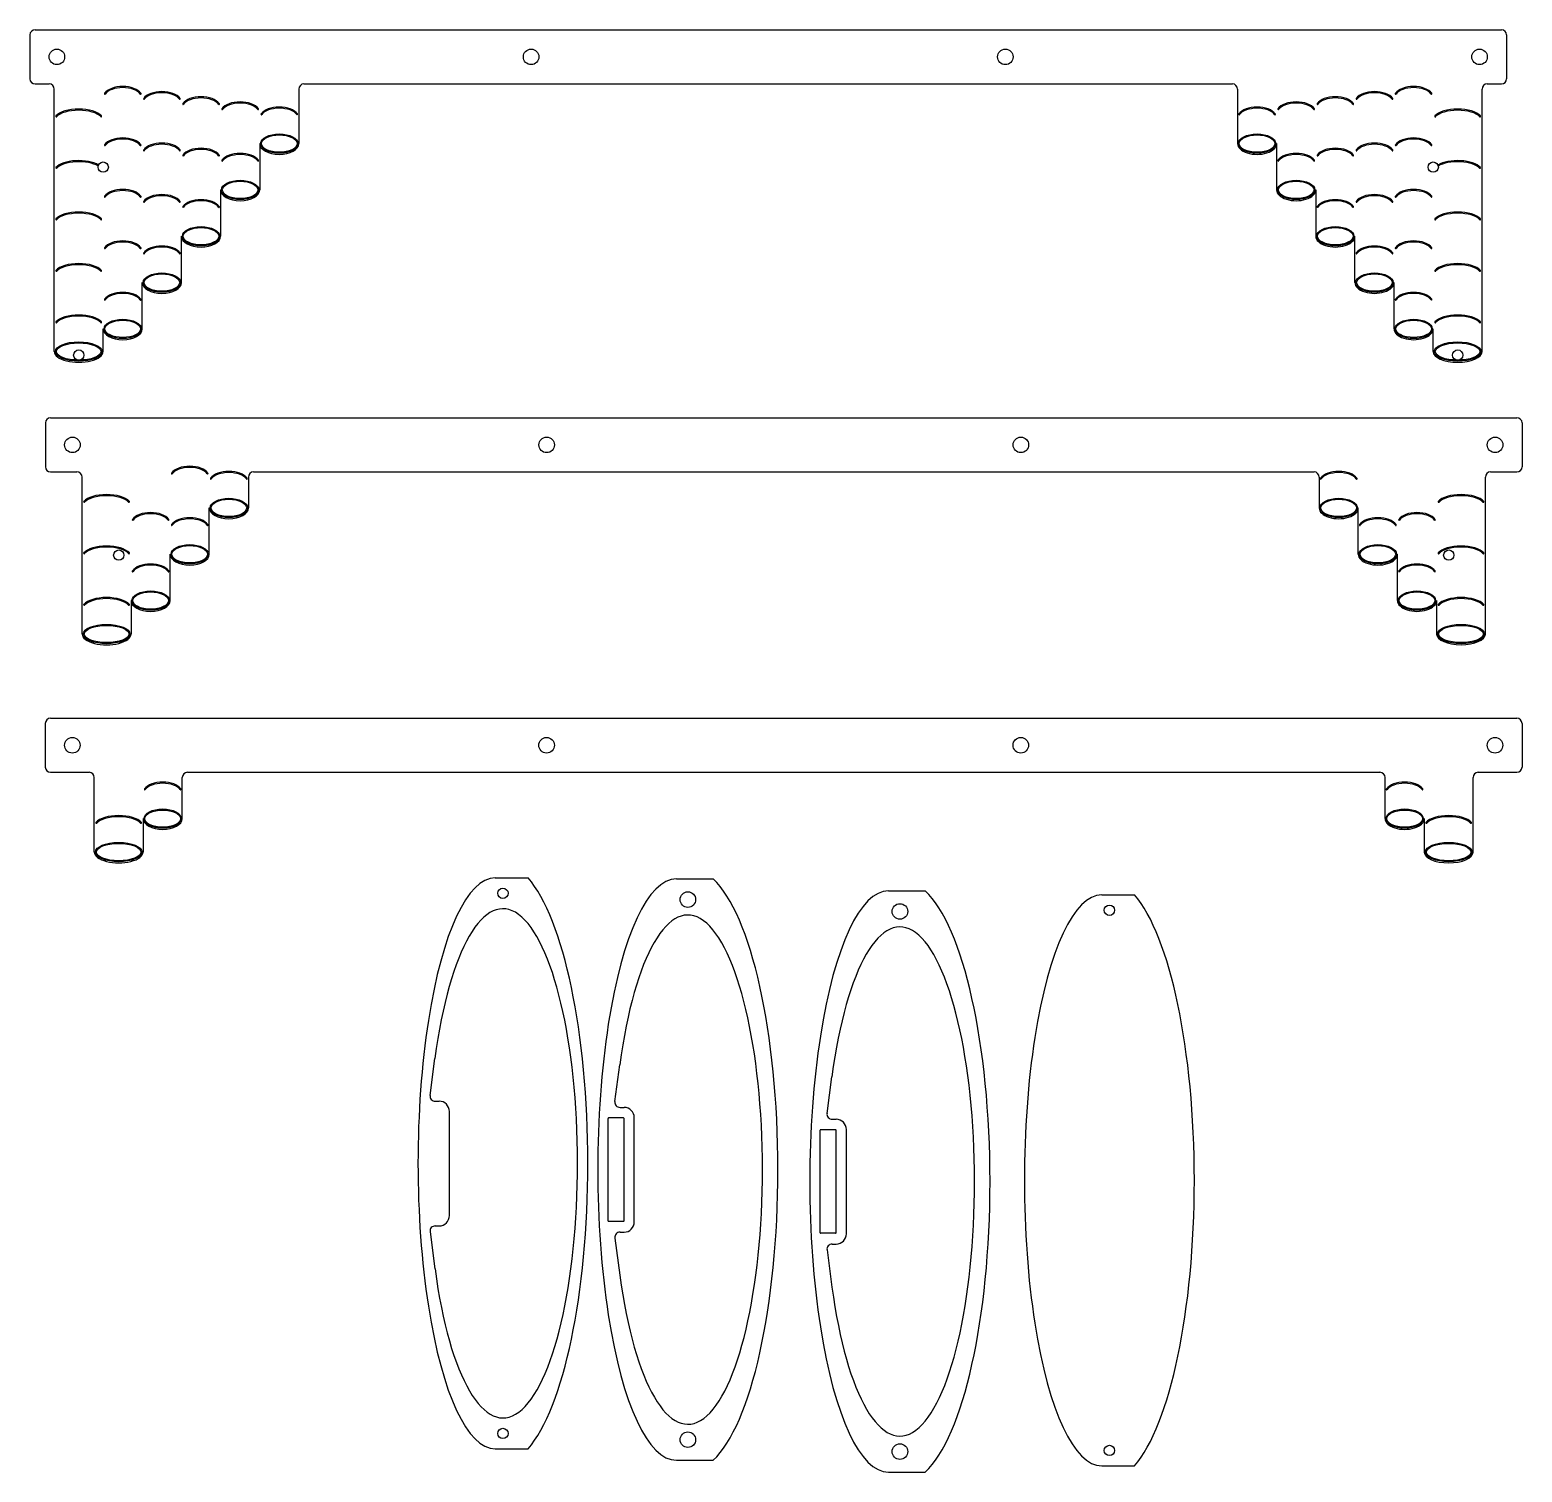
# Model space of a CAD drawing. Header units: millimetres. Extents: x -1211 to 233, y -1153 to 100.
# Drawn here: x -426.3 to -136.4, y -1153 to -872.8 of the extents above; entities that cross this region are included whole.
import ezdxf

# ---------------------------------------------------------------- set-up
doc = ezdxf.new("R2010")
doc.units = ezdxf.units.MM
doc.layers.get('0').update_dxf_attribs({"lineweight": 25, "true_color": 0xffffff})
for name, color, linetype, lineweight, true_color in [('brass', 7, 'Continuous', 25, 0x000000), ('f1', 7, 'Continuous', 25, 0x000000), ('f3', 7, 'Continuous', 25, 0x000000), ('f4', 7, 'Continuous', 25, 0x000000), ('f5', 7, 'Continuous', 25, 0x000000), ('Plate', 7, 'Continuous', 25, 0x000000)]:
    doc.layers.add(name, color=color, linetype=linetype, lineweight=lineweight, true_color=true_color)

msp = doc.modelspace()

# ---------------------------------------------------------------- linework, layer by layer
for p, q in [((-425.27, -883.34), (-422.53, -883.34)), ((-373.03, -883.34), (-192.73, -883.34)), ((-382.82, -958.72), (-176.87, -958.72)), ((-395.67, -1017.08), (-164.07, -1017.08)), ((-335.89, -1037.59), (-329.51, -1037.59)), ((-300.71, -1037.81), (-293.57, -1037.81)), ((-259.52, -1040.12), (-252.39, -1040.12)), ((-218.11, -1040.89), (-211.73, -1040.89)), ((-348.55, -1079.84), (-347.6, -1072.69)), ((-312.64, -1081.06), (-311.7, -1073.91)), ((-271.45, -1083.36), (-270.51, -1076.22)), ((-347.56, -1080.97), (-346.79, -1080.97)), ((-344.79, -1103.2), (-344.79, -1082.97)), ((-311.65, -1082.19), (-310.88, -1082.19)), ((-308.88, -1104.42), (-308.88, -1084.19)), ((-270.46, -1084.49), (-269.69, -1084.49)), ((-267.69, -1106.73), (-267.69, -1086.49)), ((-348.55, -1106.34), (-347.59, -1113.55)), ((-347.56, -1105.2), (-346.79, -1105.2)), ((-311.65, -1106.42), (-310.88, -1106.42)), ((-312.64, -1107.56), (-311.68, -1114.77)), ((-271.45, -1109.86), (-270.49, -1117.08)), ((-270.46, -1108.73), (-269.69, -1108.73)), ((-335.89, -1148.52), (-329.51, -1148.52)), ((-300.71, -1150.74), (-293.57, -1150.74)), ((-259.52, -1153.05), (-252.39, -1153.05)), ((-218.11, -1151.82), (-211.73, -1151.82))]:
    msp.add_line(p, q)
for centre, radius in [((-412.02, -899.51), 1), ((-153.72, -899.51), 1), ((-416.77, -936.02), 1), ((-148.97, -936.02), 1), ((-150.7, -974.89), 1), ((-334.39, -1040.59), 1), ((-298.48, -1041.81), 1.51), ((-257.29, -1044.12), 1.51), ((-216.61, -1043.89), 1), ((-334.39, -1145.52), 1), ((-298.48, -1146.74), 1.51), ((-257.29, -1149.05), 1.51), ((-216.61, -1148.82), 1)]:
    msp.add_circle(centre, radius)
for centre, radius, start, end in [((-422.53, -884.34), 1, 0, 90), ((-373.03, -884.34), 1, 90, 180), ((-192.73, -884.34), 1, 0, 90), ((-143.23, -884.34), 1, 90, 180), ((-417.12, -959.72), 1, 0, 90), ((-382.82, -959.72), 1, 90, 180), ((-176.87, -959.72), 1, 0, 90), ((-142.57, -959.72), 1, 90, 180), ((-414.77, -1018.08), 1, 0, 90), ((-395.67, -1018.08), 1, 90, 180), ((-164.07, -1018.08), 1, 0, 90), ((-144.97, -1018.08), 1, 90, 180), ((-347.56, -1079.97), 1, 172.4552, 270), ((-346.79, -1082.97), 2, 0, 90), ((-311.65, -1081.19), 1, 172.4552, 270), ((-310.88, -1084.19), 2, 0, 90), ((-270.46, -1083.49), 1, 172.4552, 270), ((-269.69, -1086.49), 2, 0, 90), ((-346.79, -1103.2), 2, 270, 0), ((-347.56, -1106.2), 1, 90, 187.6019), ((-311.65, -1107.42), 1, 90, 187.6019), ((-310.88, -1104.42), 2, 270, 0), ((-269.69, -1106.73), 2, 270, 0), ((-270.46, -1109.73), 1, 90, 187.6019)]:
    msp.add_arc(centre, radius, start, end)
for centre, major_axis, ratio, start_param, end_param in [((-335.89, -1093.05), (0, 55.46), 0.270448, 0, 3.141593), ((-334.39, -1093.05), (0, 49.46), 0.293145, 1.998028, 1.146434), ((-334.89, -1093.05), (0, 58.46), 0.29078, 3.463335, 5.961443), ((-300.71, -1094.27), (0, 56.46), 0.270448, 0, 3.141593), ((-297.98, -1094.27), (0, 58.46), 0.29078, 3.403914, 6.020864), ((-259.52, -1096.58), (0, 56.46), 0.270448, 0, 3.141593), ((-256.79, -1096.58), (0, 58.46), 0.29078, 3.403914, 6.020864), ((-298.48, -1094.27), (0, 49.46), 0.293145, 1.998028, 1.146434), ((-257.29, -1096.58), (0, 49.46), 0.293145, 1.998028, 1.146434), ((-218.11, -1096.36), (0, 55.46), 0.270448, 0, 3.141593), ((-217.11, -1096.36), (0, 58.46), 0.29078, 3.463335, 5.961443)]:
    msp.add_ellipse(centre, major_axis=major_axis, ratio=ratio, start_param=start_param, end_param=end_param)
at = {"layer": 'brass'}
for p, q in [((-426.27, -873.84), (-426.27, -882.34)), ((-139.47, -873.84), (-139.47, -882.34)), ((-143.23, -883.34), (-140.47, -883.34)), ((-423.25, -949.22), (-423.25, -957.72)), ((-136.45, -949.22), (-136.45, -957.72)), ((-422.25, -958.72), (-417.12, -958.72)), ((-142.57, -958.72), (-137.45, -958.72)), ((-423.27, -1007.58), (-423.27, -1016.08)), ((-136.47, -1007.58), (-136.47, -1016.08)), ((-422.27, -1017.08), (-414.77, -1017.08)), ((-144.97, -1017.08), (-137.47, -1017.08))]:
    msp.add_line(p, q, dxfattribs=at)
for centre, start, end in [((-425.27, -873.84), 90, 180), ((-140.47, -873.84), 0, 90), ((-425.27, -882.34), 180, 270), ((-140.47, -882.34), 270, 0), ((-422.25, -949.22), 90, 180), ((-137.45, -949.22), 0, 90), ((-422.25, -957.72), 180, 270), ((-137.45, -957.72), 270, 0), ((-422.27, -1007.58), 90, 180), ((-137.47, -1007.58), 0, 90), ((-422.27, -1016.08), 180, 270), ((-137.47, -1016.08), 270, 0)]:
    msp.add_arc(centre, 1, start, end, dxfattribs=at)
at = {"layer": 'f1'}
for p, q in [((-425.27, -872.84), (-140.47, -872.84)), ((-422.25, -948.22), (-137.45, -948.22)), ((-422.27, -1006.58), (-137.47, -1006.58))]:
    msp.add_line(p, q, dxfattribs=at)
for centre, radius in [((-421.02, -878.09), 1.51), ((-328.92, -878.09), 1.51), ((-236.82, -878.09), 1.51), ((-144.72, -878.09), 1.51), ((-418, -953.47), 1.51), ((-325.9, -953.47), 1.51), ((-233.8, -953.47), 1.51), ((-141.7, -953.47), 1.51), ((-409, -974.89), 1), ((-418.02, -1011.83), 1.51), ((-325.92, -1011.83), 1.51), ((-233.82, -1011.83), 1.51), ((-141.72, -1011.83), 1.51)]:
    msp.add_circle(centre, radius, dxfattribs=at)
at = {"layer": 'f3'}
for p, q in [((-421.53, -935.34), (-421.53, -884.34)), ((-374.03, -884.34), (-374.03, -894.94)), ((-191.73, -884.34), (-191.73, -894.94)), ((-144.23, -935.34), (-144.23, -884.34)), ((-381.63, -894.94), (-381.63, -903.94)), ((-184.13, -894.94), (-184.13, -903.94)), ((-389.23, -903.94), (-389.23, -912.94)), ((-176.53, -903.94), (-176.53, -912.94)), ((-396.83, -921.94), (-396.83, -912.94)), ((-168.93, -921.94), (-168.93, -912.94)), ((-404.43, -930.94), (-404.43, -921.94)), ((-161.33, -930.94), (-161.33, -921.94)), ((-412.03, -935.34), (-412.03, -930.94)), ((-153.73, -935.34), (-153.73, -930.94))]:
    msp.add_line(p, q, dxfattribs=at)
at = {"layer": 'f3', "color": 5, "true_color": 0x0000ff}
for centre, start, end in [((-421.12, -889.65), 135.4006, 321.3987), ((-412.43, -889.65), 218.6013, 44.5994), ((-153.32, -889.65), 135.4006, 321.3987), ((-144.63, -889.65), 218.6013, 44.5994), ((-421.12, -899.65), 135.4006, 321.3987), ((-144.63, -899.65), 218.6013, 44.5994), ((-421.12, -909.65), 135.4006, 321.3987), ((-412.43, -909.65), 218.6013, 44.5994), ((-153.32, -909.65), 135.4006, 321.3987), ((-144.63, -909.65), 218.6013, 44.5994), ((-421.12, -919.65), 135.4006, 321.3987), ((-412.43, -919.65), 218.6013, 44.5994), ((-153.32, -919.65), 135.4006, 321.3987), ((-144.63, -919.65), 218.6013, 44.5994), ((-421.12, -929.65), 135.4006, 321.3987), ((-412.43, -929.65), 218.6013, 44.5994), ((-153.32, -929.65), 135.4006, 321.3987), ((-144.63, -929.65), 218.6013, 44.5994)]:
    msp.add_arc(centre, 0.103, start, end, dxfattribs=at)
for centre, major_axis, ratio, start_param, end_param in [((-408.23, -885.94), (3.8, 0), 0.55122, 0.375247, 2.766345), ((-157.53, -885.94), (-3.8, 0), 0.55122, 3.51684, 5.907938), ((-411.7, -885.24), (0, 0.103), 0.8, 0.79239, 4.038669), ((-408.23, -885.94), (3.62, 0), 0.517205, 0.343264, 2.798328), ((-404.75, -885.24), (0, 0.103), 0.8, 2.244517, 5.490795), ((-404.1, -886.24), (0, 0.103), 0.8, 0.79239, 4.038669), ((-400.63, -886.94), (3.8, 0), 0.55122, 0.375247, 2.766345), ((-400.63, -886.94), (3.62, 0), 0.517205, 0.343264, 2.798328), ((-397.15, -886.24), (0, 0.103), 0.8, 2.244517, 5.490795), ((-393.03, -887.94), (3.8, 0), 0.55122, 0.375247, 2.766345), ((-393.03, -887.94), (3.62, 0), 0.517205, 0.343264, 2.798328), ((-385.43, -888.94), (3.8, 0), 0.55122, 0.375247, 2.766345), ((-180.33, -888.94), (-3.8, 0), 0.55122, 3.51684, 5.907938), ((-172.73, -887.94), (-3.8, 0), 0.55122, 3.51684, 5.907938), ((-172.73, -887.94), (-3.62, 0), 0.517205, 3.484857, 5.939921), ((-168.6, -886.24), (0, 0.103), 0.8, 0.79239, 4.038669), ((-165.13, -886.94), (-3.8, 0), 0.55122, 3.51684, 5.907938), ((-165.13, -886.94), (-3.62, 0), 0.517205, 3.484857, 5.939921), ((-161.65, -886.24), (0, 0.103), 0.8, 2.244517, 5.490795), ((-161, -885.24), (0, 0.103), 0.8, 0.79239, 4.038669), ((-157.53, -885.94), (-3.62, 0), 0.517205, 3.484857, 5.939921), ((-154.05, -885.24), (0, 0.103), 0.8, 2.244517, 5.490795), ((-416.78, -890.34), (-4.75, 0), 0.440976, 3.51684, 5.907938), ((-416.78, -890.34), (-4.53, 0), 0.413764, 3.484857, 5.939921), ((-396.5, -887.24), (0, 0.103), 0.8, 0.79239, 4.038669), ((-389.55, -887.24), (0, 0.103), 0.8, 2.244517, 5.490795), ((-388.9, -888.24), (0, 0.103), 0.8, 0.79239, 4.038669), ((-385.43, -888.94), (3.62, 0), 0.517205, 0.343264, 2.798328), ((-381.95, -888.24), (0, 0.103), 0.8, 2.244517, 5.490795), ((-381.3, -889.24), (0, 0.103), 0.8, 0.79239, 4.038669), ((-377.83, -889.94), (3.8, 0), 0.55122, 0.375247, 2.766345), ((-377.83, -889.94), (3.62, 0), 0.517205, 0.343264, 2.798328), ((-374.35, -889.24), (0, 0.103), 0.8, 2.244517, 5.490795), ((-191.4, -889.24), (0, 0.103), 0.8, 0.79239, 4.038669), ((-187.93, -889.94), (-3.8, 0), 0.55122, 3.51684, 5.907938), ((-187.93, -889.94), (-3.62, 0), 0.517205, 3.484857, 5.939921), ((-184.45, -889.24), (0, 0.103), 0.8, 2.244517, 5.490795), ((-183.8, -888.24), (0, 0.103), 0.8, 0.79239, 4.038669), ((-180.33, -888.94), (-3.62, 0), 0.517205, 3.484857, 5.939921), ((-176.85, -888.24), (0, 0.103), 0.8, 2.244517, 5.490795), ((-176.2, -887.24), (0, 0.103), 0.8, 0.79239, 4.038669), ((-169.25, -887.24), (0, 0.103), 0.8, 2.244517, 5.490795), ((-148.98, -890.34), (4.75, 0), 0.440976, 0.375247, 2.766345), ((-148.98, -890.34), (4.53, 0), 0.413764, 0.343264, 2.798328), ((-411.7, -895.24), (0, 0.103), 0.8, 0.79239, 4.038669), ((-408.23, -895.94), (3.8, 0), 0.55122, 0.375247, 2.766345), ((-408.23, -895.94), (3.62, 0), 0.517205, 0.343264, 2.798328), ((-404.75, -895.24), (0, 0.103), 0.8, 2.244517, 5.490795), ((-400.63, -896.94), (3.8, 0), 0.55122, 0.375247, 2.766345), ((-400.63, -896.94), (3.62, 0), 0.517205, 0.343264, 2.798328), ((-165.13, -896.94), (-3.8, 0), 0.55122, 3.51684, 5.907938), ((-165.13, -896.94), (-3.62, 0), 0.517205, 3.484857, 5.939921), ((-161, -895.24), (0, 0.103), 0.8, 0.79239, 4.038669), ((-157.53, -895.94), (-3.8, 0), 0.55122, 3.51684, 5.907938), ((-157.53, -895.94), (-3.62, 0), 0.517205, 3.484857, 5.939921), ((-154.05, -895.24), (0, 0.103), 0.8, 2.244517, 5.490795), ((-416.78, -900.34), (-4.75, 0), 0.440976, 3.771104, 5.907938), ((-416.78, -900.34), (-4.53, 0), 0.413764, 3.726985, 5.939921), ((-404.1, -896.24), (0, 0.103), 0.8, 0.79239, 4.038669), ((-397.15, -896.24), (0, 0.103), 0.8, 2.244517, 5.490795), ((-396.5, -897.24), (0, 0.103), 0.8, 0.79239, 4.038669), ((-393.03, -897.94), (3.8, 0), 0.55122, 0.375247, 2.766345), ((-393.03, -897.94), (3.62, 0), 0.517205, 0.343264, 2.798328), ((-389.55, -897.24), (0, 0.103), 0.8, 2.244517, 5.490795), ((-388.9, -898.24), (0, 0.103), 0.8, 0.79239, 4.038669), ((-385.43, -898.94), (3.8, 0), 0.55122, 0.375247, 2.766345), ((-385.43, -898.94), (3.62, 0), 0.517205, 0.343264, 2.798328), ((-381.95, -898.24), (0, 0.103), 0.8, 2.244517, 5.490795), ((-183.8, -898.24), (0, 0.103), 0.8, 0.79239, 4.038669), ((-180.33, -898.94), (-3.8, 0), 0.55122, 3.51684, 5.907938), ((-180.33, -898.94), (-3.62, 0), 0.517205, 3.484857, 5.939921), ((-176.85, -898.24), (0, 0.103), 0.8, 2.244517, 5.490795), ((-176.2, -897.24), (0, 0.103), 0.8, 0.79239, 4.038669), ((-172.73, -897.94), (-3.8, 0), 0.55122, 3.51684, 5.907938), ((-172.73, -897.94), (-3.62, 0), 0.517205, 3.484857, 5.939921), ((-169.25, -897.24), (0, 0.103), 0.8, 2.244517, 5.490795), ((-168.6, -896.24), (0, 0.103), 0.8, 0.79239, 4.038669), ((-161.65, -896.24), (0, 0.103), 0.8, 2.244517, 5.490795), ((-148.98, -900.34), (4.75, 0), 0.440976, 0.375247, 2.510162), ((-148.98, -900.34), (4.53, 0), 0.413764, 0.343264, 2.553799), ((-408.23, -905.94), (3.8, 0), 0.55122, 0.375247, 2.766345), ((-408.23, -905.94), (3.62, 0), 0.517205, 0.343264, 2.798328), ((-157.53, -905.94), (-3.8, 0), 0.55122, 3.51684, 5.907938), ((-157.53, -905.94), (-3.62, 0), 0.517205, 3.484857, 5.939921), ((-411.7, -905.24), (0, 0.103), 0.8, 0.79239, 4.038669), ((-404.75, -905.24), (0, 0.103), 0.8, 2.244517, 5.490795), ((-404.1, -906.24), (0, 0.103), 0.8, 0.79239, 4.038669), ((-400.63, -906.94), (3.8, 0), 0.55122, 0.375247, 2.766345), ((-400.63, -906.94), (3.62, 0), 0.517205, 0.343264, 2.798328), ((-397.15, -906.24), (0, 0.103), 0.8, 2.244517, 5.490795), ((-393.03, -907.94), (3.8, 0), 0.55122, 0.375247, 2.766345), ((-393.03, -907.94), (3.62, 0), 0.517205, 0.343264, 2.798328), ((-172.73, -907.94), (-3.8, 0), 0.55122, 3.51684, 5.907938), ((-172.73, -907.94), (-3.62, 0), 0.517205, 3.484857, 5.939921), ((-168.6, -906.24), (0, 0.103), 0.8, 0.79239, 4.038669), ((-165.13, -906.94), (-3.8, 0), 0.55122, 3.51684, 5.907938), ((-165.13, -906.94), (-3.62, 0), 0.517205, 3.484857, 5.939921), ((-161.65, -906.24), (0, 0.103), 0.8, 2.244517, 5.490795), ((-161, -905.24), (0, 0.103), 0.8, 0.79239, 4.038669), ((-154.05, -905.24), (0, 0.103), 0.8, 2.244517, 5.490795), ((-416.78, -910.34), (-4.75, 0), 0.440976, 3.51684, 5.907938), ((-416.78, -910.34), (-4.53, 0), 0.413764, 3.484857, 5.939921), ((-396.5, -907.24), (0, 0.103), 0.8, 0.79239, 4.038669), ((-389.55, -907.24), (0, 0.103), 0.8, 2.244517, 5.490795), ((-176.2, -907.24), (0, 0.103), 0.8, 0.79239, 4.038669), ((-169.25, -907.24), (0, 0.103), 0.8, 2.244517, 5.490795), ((-148.98, -910.34), (4.75, 0), 0.440976, 0.375247, 2.766345), ((-148.98, -910.34), (4.53, 0), 0.413764, 0.343264, 2.798328), ((-411.7, -915.24), (0, 0.103), 0.8, 0.79239, 4.038669), ((-408.23, -915.94), (3.8, 0), 0.55122, 0.375247, 2.766345), ((-408.23, -915.94), (3.62, 0), 0.517205, 0.343264, 2.798328), ((-404.75, -915.24), (0, 0.103), 0.8, 2.244517, 5.490795), ((-400.63, -916.94), (3.8, 0), 0.55122, 0.375247, 2.766345), ((-400.63, -916.94), (3.62, 0), 0.517205, 0.343264, 2.798328), ((-165.13, -916.94), (-3.8, 0), 0.55122, 3.51684, 5.907938), ((-165.13, -916.94), (-3.62, 0), 0.517205, 3.484857, 5.939921), ((-161, -915.24), (0, 0.103), 0.8, 0.79239, 4.038669), ((-157.53, -915.94), (-3.8, 0), 0.55122, 3.51684, 5.907938), ((-157.53, -915.94), (-3.62, 0), 0.517205, 3.484857, 5.939921), ((-154.05, -915.24), (0, 0.103), 0.8, 2.244517, 5.490795), ((-416.78, -920.34), (-4.75, 0), 0.440976, 3.51684, 5.907938), ((-416.78, -920.34), (-4.53, 0), 0.413764, 3.484857, 5.939921), ((-404.1, -916.24), (0, 0.103), 0.8, 0.79239, 4.038669), ((-397.15, -916.24), (0, 0.103), 0.8, 2.244517, 5.490795), ((-168.6, -916.24), (0, 0.103), 0.8, 0.79239, 4.038669), ((-161.65, -916.24), (0, 0.103), 0.8, 2.244517, 5.490795), ((-148.98, -920.34), (4.75, 0), 0.440976, 0.375247, 2.766345), ((-148.98, -920.34), (4.53, 0), 0.413764, 0.343264, 2.798328), ((-408.23, -925.94), (3.8, 0), 0.55122, 0.375247, 2.766345), ((-408.23, -925.94), (3.62, 0), 0.517205, 0.343264, 2.798328), ((-157.53, -925.94), (-3.8, 0), 0.55122, 3.51684, 5.907938), ((-157.53, -925.94), (-3.62, 0), 0.517205, 3.484857, 5.939921), ((-411.7, -925.24), (0, 0.103), 0.8, 0.79239, 4.038669), ((-404.75, -925.24), (0, 0.103), 0.8, 2.244517, 5.490795), ((-161, -925.24), (0, 0.103), 0.8, 0.79239, 4.038669), ((-154.05, -925.24), (0, 0.103), 0.8, 2.244517, 5.490795), ((-416.78, -930.34), (-4.75, 0), 0.440976, 3.51684, 5.907938), ((-416.78, -930.34), (-4.53, 0), 0.413764, 3.484857, 5.939921), ((-148.98, -930.34), (4.75, 0), 0.440976, 0.375247, 2.766345), ((-148.98, -930.34), (4.53, 0), 0.413764, 0.343264, 2.798328)]:
    msp.add_ellipse(centre, major_axis=major_axis, ratio=ratio, start_param=start_param, end_param=end_param, dxfattribs=at)
at = {"layer": 'f3'}
for centre, major_axis, ratio, start_param, end_param in [((-377.83, -894.94), (3.8, 0), 0.55122, 3.141593, 0), ((-187.93, -894.94), (-3.8, 0), 0.55122, 0, 3.141593), ((-385.43, -903.94), (3.8, 0), 0.55122, 3.141593, 0), ((-180.33, -903.94), (-3.8, 0), 0.55122, 0, 3.141593), ((-393.03, -912.94), (3.8, 0), 0.55122, 3.141593, 0), ((-172.73, -912.94), (-3.8, 0), 0.55122, 0, 3.141593), ((-400.63, -921.94), (3.8, 0), 0.55122, 3.141593, 0), ((-165.13, -921.94), (-3.8, 0), 0.55122, 0, 3.141593), ((-408.23, -930.94), (3.8, 0), 0.55122, 3.141593, 0), ((-157.53, -930.94), (-3.8, 0), 0.55122, 0, 3.141593), ((-416.78, -935.34), (-4.75, 0), 0.440976, 0, 3.141593), ((-148.98, -935.34), (4.75, 0), 0.440976, 3.141593, 0)]:
    msp.add_ellipse(centre, major_axis=major_axis, ratio=ratio, start_param=start_param, end_param=end_param, dxfattribs=at)
at = {"layer": 'f3', "color": 5, "true_color": 0x0000ff}
for centre, major_axis, ratio in [((-377.83, -894.94), (3.62, 0), 0.517205), ((-377.83, -894.94), (-3.46, 0), 0.483354), ((-187.93, -894.94), (-3.62, 0), 0.517205), ((-187.93, -894.94), (3.46, 0), 0.483354), ((-385.43, -903.94), (3.62, 0), 0.517205), ((-385.43, -903.94), (-3.46, 0), 0.483354), ((-180.33, -903.94), (-3.62, 0), 0.517205), ((-180.33, -903.94), (3.46, 0), 0.483354), ((-393.03, -912.94), (3.62, 0), 0.517205), ((-393.03, -912.94), (-3.46, 0), 0.483354), ((-172.73, -912.94), (-3.62, 0), 0.517205), ((-172.73, -912.94), (3.46, 0), 0.483354), ((-400.63, -921.94), (3.62, 0), 0.517205), ((-400.63, -921.94), (-3.46, 0), 0.483354), ((-165.13, -921.94), (-3.62, 0), 0.517205), ((-165.13, -921.94), (3.46, 0), 0.483354), ((-408.23, -930.94), (3.62, 0), 0.517205), ((-408.23, -930.94), (-3.46, 0), 0.483354), ((-157.53, -930.94), (-3.62, 0), 0.517205), ((-157.53, -930.94), (3.46, 0), 0.483354), ((-416.78, -935.34), (-4.53, 0), 0.413764), ((-416.78, -935.34), (-4.33, 0), 0.386683), ((-148.98, -935.34), (4.53, 0), 0.413764), ((-148.98, -935.34), (4.33, 0), 0.386683)]:
    msp.add_ellipse(centre, major_axis=major_axis, ratio=ratio, dxfattribs=at)
at = {"layer": 'f4'}
for p, q in [((-416.12, -990.22), (-416.12, -959.72)), ((-383.82, -959.72), (-383.82, -965.72)), ((-175.87, -959.72), (-175.87, -965.72)), ((-143.57, -990.22), (-143.57, -959.72)), ((-391.42, -974.72), (-391.42, -965.72)), ((-168.27, -974.72), (-168.27, -965.72)), ((-399.02, -983.72), (-399.02, -974.72)), ((-160.67, -983.72), (-160.67, -974.72)), ((-406.62, -983.72), (-406.62, -990.22)), ((-153.07, -983.72), (-153.07, -990.22))]:
    msp.add_line(p, q, dxfattribs=at)
at = {"layer": 'f4', "color": 5, "true_color": 0x0000ff}
for centre, start, end in [((-415.72, -964.52), 135.4006, 321.3987), ((-407.03, -964.52), 218.6013, 44.5994), ((-152.67, -964.52), 135.4006, 321.3987), ((-143.98, -964.52), 218.6013, 44.5994), ((-415.72, -974.52), 135.4006, 321.3987), ((-407.03, -974.52), 218.6013, 44.5994), ((-152.67, -974.52), 135.4006, 321.3987), ((-143.98, -974.52), 218.6013, 44.5994), ((-415.72, -984.52), 135.4006, 321.3987), ((-407.03, -984.52), 218.6013, 44.5994), ((-152.67, -984.52), 135.4006, 321.3987), ((-143.98, -984.52), 218.6013, 44.5994)]:
    msp.add_arc(centre, 0.103, start, end, dxfattribs=at)
for centre, major_axis, ratio, start_param, end_param in [((-398.7, -959.03), (0, 0.103), 0.8, 0.79239, 4.038669), ((-395.22, -959.72), (3.8, 0), 0.55122, 0.375247, 2.766345), ((-395.22, -959.72), (3.62, 0), 0.517205, 0.343264, 2.798328), ((-391.75, -959.03), (0, 0.103), 0.8, 2.244517, 5.490795), ((-387.62, -960.72), (3.8, 0), 0.55122, 0.375247, 2.766345), ((-387.62, -960.72), (3.62, 0), 0.517205, 0.343264, 2.798328), ((-172.07, -960.72), (-3.8, 0), 0.55122, 3.51684, 5.907938), ((-172.07, -960.72), (-3.62, 0), 0.517205, 3.484857, 5.939921), ((-391.1, -960.03), (0, 0.103), 0.8, 0.79239, 4.038669), ((-384.15, -960.03), (0, 0.103), 0.8, 2.244517, 5.490795), ((-175.55, -960.03), (0, 0.103), 0.8, 0.79239, 4.038669), ((-168.6, -960.03), (0, 0.103), 0.8, 2.244517, 5.490795), ((-411.37, -965.22), (-4.75, 0), 0.440976, 3.51684, 5.907938), ((-411.37, -965.22), (-4.53, 0), 0.413764, 3.484857, 5.939921), ((-148.32, -965.22), (4.75, 0), 0.440976, 0.375247, 2.766345), ((-148.32, -965.22), (4.53, 0), 0.413764, 0.343264, 2.798328), ((-406.3, -968.03), (0, 0.103), 0.8, 0.79239, 4.038669), ((-402.82, -968.72), (3.8, 0), 0.55122, 0.375247, 2.766345), ((-402.82, -968.72), (3.62, 0), 0.517205, 0.343264, 2.798328), ((-399.35, -968.03), (0, 0.103), 0.8, 2.244517, 5.490795), ((-395.22, -969.72), (3.8, 0), 0.55122, 0.375247, 2.766345), ((-395.22, -969.72), (3.62, 0), 0.517205, 0.343264, 2.798328), ((-164.47, -969.72), (-3.8, 0), 0.55122, 3.51684, 5.907938), ((-164.47, -969.72), (-3.62, 0), 0.517205, 3.484857, 5.939921), ((-160.35, -968.03), (0, 0.103), 0.8, 0.79239, 4.038669), ((-156.87, -968.72), (-3.8, 0), 0.55122, 3.51684, 5.907938), ((-156.87, -968.72), (-3.62, 0), 0.517205, 3.484857, 5.939921), ((-153.4, -968.03), (0, 0.103), 0.8, 2.244517, 5.490795), ((-398.7, -969.03), (0, 0.103), 0.8, 0.79239, 4.038669), ((-391.75, -969.03), (0, 0.103), 0.8, 2.244517, 5.490795), ((-167.95, -969.03), (0, 0.103), 0.8, 0.79239, 4.038669), ((-161, -969.03), (0, 0.103), 0.8, 2.244517, 5.490795), ((-411.37, -975.22), (-4.75, 0), 0.440976, 3.51684, 5.907938), ((-411.37, -975.22), (-4.53, 0), 0.413764, 3.484857, 5.939921), ((-148.32, -975.22), (4.75, 0), 0.440976, 0.375247, 2.766345), ((-148.32, -975.22), (4.53, 0), 0.413764, 0.343264, 2.798328), ((-402.82, -978.72), (3.8, 0), 0.55122, 0.375247, 2.766345), ((-156.87, -978.72), (-3.8, 0), 0.55122, 3.51684, 5.907938), ((-406.3, -978.03), (0, 0.103), 0.8, 0.79239, 4.038669), ((-402.82, -978.72), (3.62, 0), 0.517205, 0.343264, 2.798328), ((-399.35, -978.03), (0, 0.103), 0.8, 2.244517, 5.490795), ((-160.35, -978.03), (0, 0.103), 0.8, 0.79239, 4.038669), ((-156.87, -978.72), (-3.62, 0), 0.517205, 3.484857, 5.939921), ((-153.4, -978.03), (0, 0.103), 0.8, 2.244517, 5.490795), ((-411.37, -985.22), (-4.75, 0), 0.440976, 3.51684, 5.907938), ((-411.37, -985.22), (-4.53, 0), 0.413764, 3.484857, 5.939921), ((-148.32, -985.22), (4.75, 0), 0.440976, 0.375247, 2.766345), ((-148.32, -985.22), (4.53, 0), 0.413764, 0.343264, 2.798328)]:
    msp.add_ellipse(centre, major_axis=major_axis, ratio=ratio, start_param=start_param, end_param=end_param, dxfattribs=at)
for centre, major_axis, ratio in [((-387.62, -965.72), (3.62, 0), 0.517205), ((-387.62, -965.72), (-3.46, 0), 0.483354), ((-172.07, -965.72), (-3.62, 0), 0.517205), ((-172.07, -965.72), (3.46, 0), 0.483354), ((-395.22, -974.72), (3.62, 0), 0.517205), ((-395.22, -974.72), (-3.46, 0), 0.483354), ((-164.47, -974.72), (-3.62, 0), 0.517205), ((-164.47, -974.72), (3.46, 0), 0.483354), ((-402.82, -983.72), (3.62, 0), 0.517205), ((-402.82, -983.72), (-3.46, 0), 0.483354), ((-156.87, -983.72), (-3.62, 0), 0.517205), ((-156.87, -983.72), (3.46, 0), 0.483354), ((-411.37, -990.22), (-4.53, 0), 0.413764), ((-411.37, -990.22), (-4.33, 0), 0.386683), ((-148.32, -990.22), (4.53, 0), 0.413764), ((-148.32, -990.22), (4.33, 0), 0.386683)]:
    msp.add_ellipse(centre, major_axis=major_axis, ratio=ratio, dxfattribs=at)
at = {"layer": 'f4'}
for centre, major_axis, ratio, start_param, end_param in [((-387.62, -965.72), (3.8, 0), 0.55122, 3.141593, 0), ((-172.07, -965.72), (-3.8, 0), 0.55122, 0, 3.141593), ((-395.22, -974.72), (3.8, 0), 0.55122, 3.141593, 0), ((-164.47, -974.72), (-3.8, 0), 0.55122, 0, 3.141593), ((-402.82, -983.72), (3.8, 0), 0.55122, 3.141593, 0), ((-156.87, -983.72), (-3.8, 0), 0.55122, 0, 3.141593), ((-411.37, -990.22), (-4.75, 0), 0.440976, 0, 3.141593), ((-148.32, -990.22), (4.75, 0), 0.440976, 3.141593, 0)]:
    msp.add_ellipse(centre, major_axis=major_axis, ratio=ratio, start_param=start_param, end_param=end_param, dxfattribs=at)
at = {"layer": 'f5'}
for p, q in [((-413.77, -1032.58), (-413.77, -1018.08)), ((-396.67, -1026.08), (-396.67, -1018.08)), ((-163.07, -1026.08), (-163.07, -1018.08)), ((-145.97, -1032.58), (-145.97, -1018.08)), ((-404.27, -1026.08), (-404.27, -1032.58)), ((-155.47, -1026.08), (-155.47, -1032.58))]:
    msp.add_line(p, q, dxfattribs=at)
at = {"layer": 'f5', "color": 5, "true_color": 0x0000ff}
for centre, start, end in [((-413.37, -1026.88), 135.4006, 321.3987), ((-404.68, -1026.88), 218.6013, 44.5994), ((-155.07, -1026.88), 135.4006, 321.3987), ((-146.38, -1026.88), 218.6013, 44.5994)]:
    msp.add_arc(centre, 0.103, start, end, dxfattribs=at)
for centre, major_axis, ratio, start_param, end_param in [((-400.47, -1021.08), (3.8, 0), 0.55122, 0.375247, 2.766345), ((-400.47, -1021.08), (3.62, 0), 0.517205, 0.343264, 2.798328), ((-159.27, -1021.08), (-3.8, 0), 0.55122, 3.51684, 5.907938), ((-159.27, -1021.08), (-3.62, 0), 0.517205, 3.484857, 5.939921), ((-403.95, -1020.39), (0, 0.103), 0.8, 0.79239, 4.038669), ((-397, -1020.39), (0, 0.103), 0.8, 2.244517, 5.490795), ((-162.75, -1020.39), (0, 0.103), 0.8, 0.79239, 4.038669), ((-155.8, -1020.39), (0, 0.103), 0.8, 2.244517, 5.490795), ((-409.02, -1027.58), (-4.75, 0), 0.440976, 3.51684, 5.907938), ((-409.02, -1027.58), (-4.53, 0), 0.413764, 3.484857, 5.939921), ((-150.72, -1027.58), (4.75, 0), 0.440976, 0.375247, 2.766345), ((-150.72, -1027.58), (4.53, 0), 0.413764, 0.343264, 2.798328)]:
    msp.add_ellipse(centre, major_axis=major_axis, ratio=ratio, start_param=start_param, end_param=end_param, dxfattribs=at)
for centre, major_axis, ratio in [((-400.47, -1026.08), (3.62, 0), 0.517205), ((-400.47, -1026.08), (-3.46, 0), 0.483354), ((-159.27, -1026.08), (-3.62, 0), 0.517205), ((-159.27, -1026.08), (3.46, 0), 0.483354), ((-409.02, -1032.58), (-4.53, 0), 0.413764), ((-409.02, -1032.58), (-4.33, 0), 0.386683), ((-150.72, -1032.58), (4.53, 0), 0.413764), ((-150.72, -1032.58), (4.33, 0), 0.386683)]:
    msp.add_ellipse(centre, major_axis=major_axis, ratio=ratio, dxfattribs=at)
at = {"layer": 'f5'}
for centre, major_axis, ratio, start_param, end_param in [((-400.47, -1026.08), (3.8, 0), 0.55122, 3.141593, 0), ((-159.27, -1026.08), (-3.8, 0), 0.55122, 0, 3.141593), ((-409.02, -1032.58), (-4.75, 0), 0.440976, 0, 3.141593), ((-150.72, -1032.58), (4.75, 0), 0.440976, 3.141593, 0)]:
    msp.add_ellipse(centre, major_axis=major_axis, ratio=ratio, start_param=start_param, end_param=end_param, dxfattribs=at)
at = {"layer": 'Plate'}
for p, q in [((-313.98, -1104.22), (-313.98, -1084.32)), ((-310.98, -1084.22), (-313.88, -1084.22)), ((-310.88, -1104.22), (-310.88, -1084.32)), ((-272.79, -1106.53), (-272.79, -1086.63)), ((-269.79, -1086.53), (-272.69, -1086.53)), ((-269.69, -1106.53), (-269.69, -1086.63)), ((-310.98, -1104.32), (-313.88, -1104.32)), ((-269.79, -1106.63), (-272.69, -1106.63))]:
    msp.add_line(p, q, dxfattribs=at)
for centre, start, end in [((-313.88, -1084.32), 90, 180), ((-310.98, -1084.32), 0, 90), ((-272.69, -1086.63), 90, 180), ((-269.79, -1086.63), 0, 90), ((-313.88, -1104.22), 180, 270), ((-310.98, -1104.22), 270, 0), ((-272.69, -1106.53), 180, 270), ((-269.79, -1106.53), 270, 0)]:
    msp.add_arc(centre, 0.1, start, end, dxfattribs=at)

doc.saveas('drawing.dxf')
